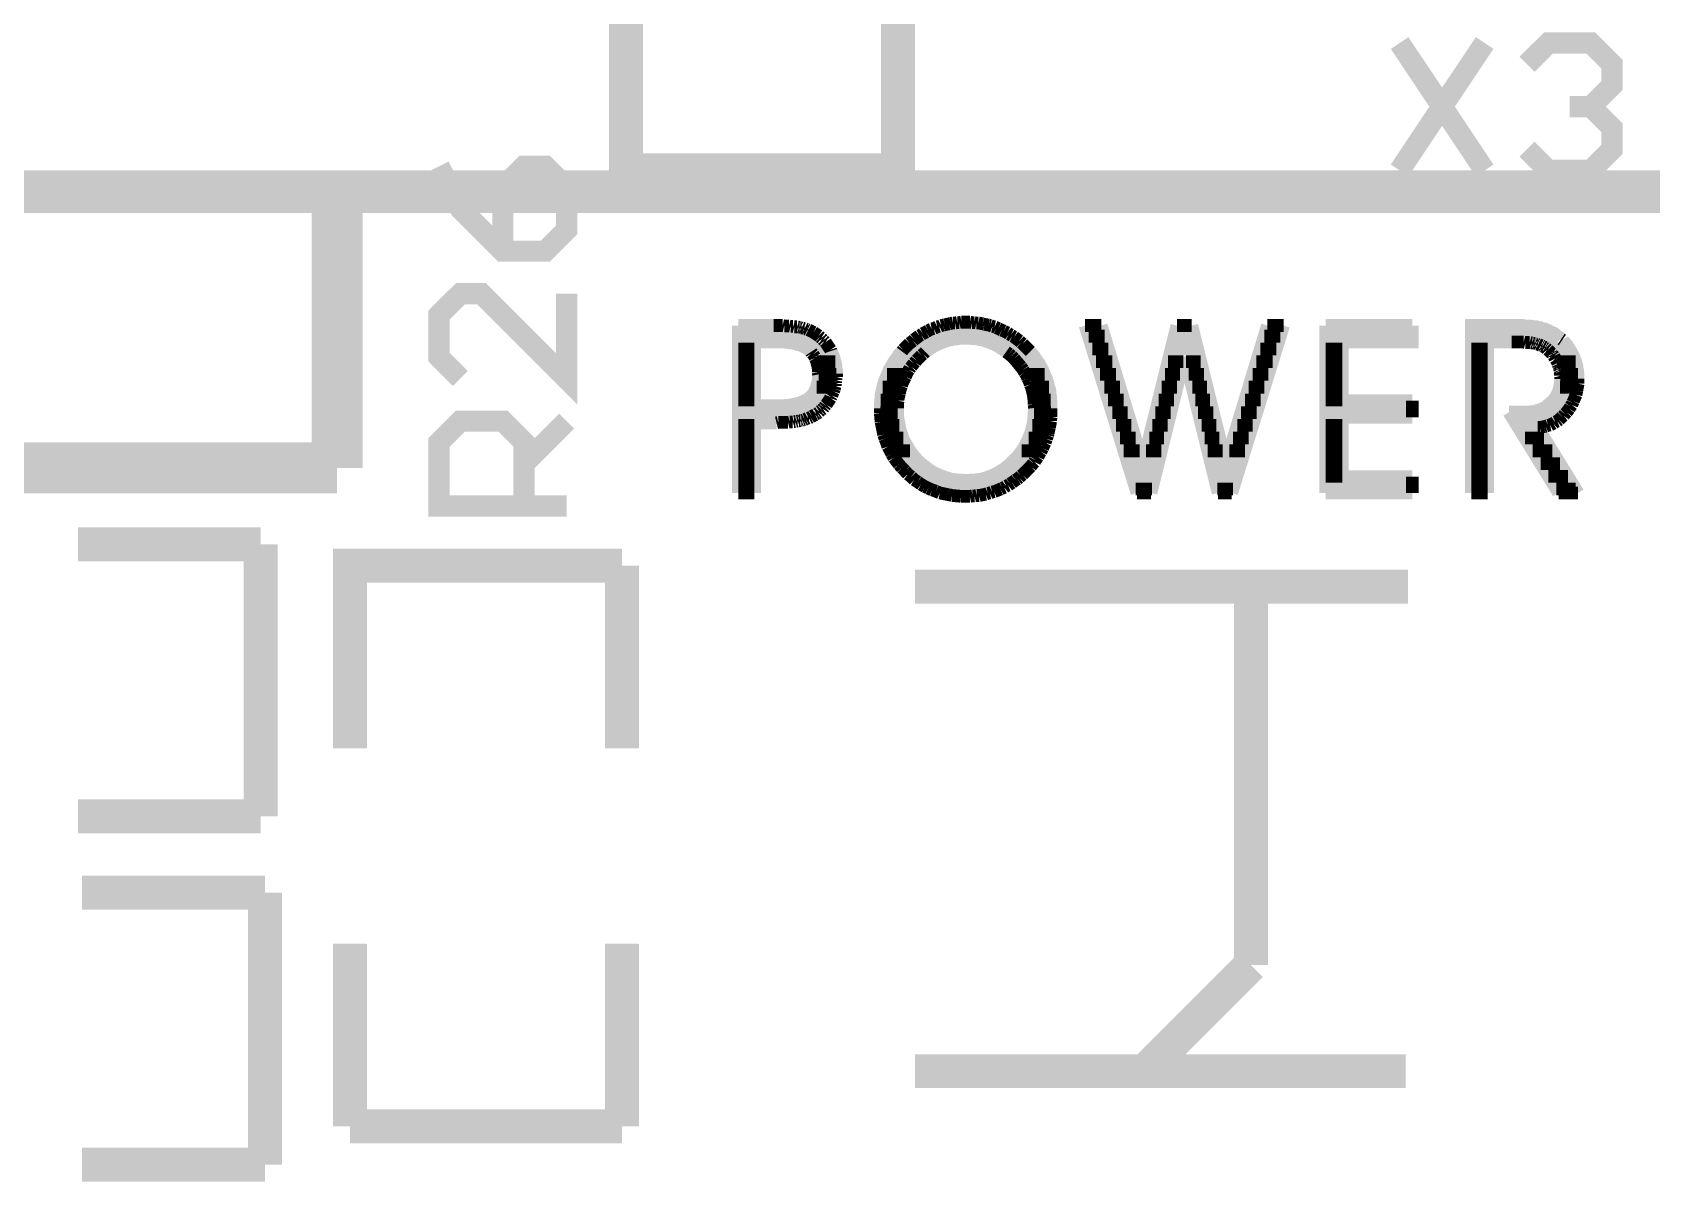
# Model space of a CAD drawing. Extents: x -0.81 to 1.58, y -0.19 to 3.
# Drawn here: x 0.2133 to 0.5943, y 0.282 to 0.5525 of the extents above; entities that cross this region are included whole.
import ezdxf

# ---------------------------------------------------------------- set-up
doc = ezdxf.new("R2010")
doc.units = 0
doc.layers.add('MIKROMEDIAFORDSPIC33EP_V100_GM1', color=12, linetype='CONTINUOUS')
doc.layers.add('MIKROMEDIAFORPIC32_V110_GTO', color=11, linetype='CONTINUOUS')

msp = doc.modelspace()

# ---------------------------------------------------------------- linework, layer by layer
at = {"layer": 'MIKROMEDIAFORDSPIC33EP_V100_GM1', "const_width": 0.01}
msp.add_lwpolyline([(-0.52, 0.515), (1.29, 0.515)], dxfattribs=at)
at = {"layer": 'MIKROMEDIAFORPIC32_V110_GTO'}
for points, const_width in [([(0.353, 0.52), (0.417, 0.52), (0.417, 0.563)], 0.008), ([(0.353, 0.52), (0.353, 0.563)], 0.008), ([(0.535, 0.55), (0.555, 0.52)], 0.005), ([(0.555, 0.55), (0.535, 0.52)], 0.005), ([(0.565, 0.545), (0.57, 0.55), (0.58, 0.55), (0.585, 0.545), (0.585, 0.54), (0.58, 0.535), (0.575, 0.535), (0.58, 0.535), (0.585, 0.53), (0.585, 0.525), (0.58, 0.52), (0.57, 0.52), (0.565, 0.525)], 0.005), ([(0.309, 0.521), (0.314, 0.511), (0.324, 0.501), (0.334, 0.501), (0.339, 0.506), (0.339, 0.516), (0.334, 0.521), (0.329, 0.521), (0.324, 0.516), (0.324, 0.501)], 0.005), ([(0.285, 0.45), (0.285, 0.515)], 0.012), ([(0.339, 0.491), (0.339, 0.471), (0.319, 0.491), (0.314, 0.491), (0.309, 0.486), (0.309, 0.476), (0.314, 0.471)], 0.005), ([(0.3794, 0.4835), (0.3877, 0.4835)], 0.003), ([(0.3794, 0.4441), (0.3794, 0.4835)], 0.003), ([(0.3877, 0.4835), (0.3882, 0.4835)], 0.003), ([(0.3882, 0.4835), (0.3886, 0.4835)], 0.003), ([(0.3886, 0.4835), (0.389, 0.4835)], 0.003), ([(0.389, 0.4835), (0.3894, 0.4835)], 0.003), ([(0.3894, 0.4835), (0.3898, 0.4835)], 0.003), ([(0.3898, 0.4835), (0.3902, 0.4834)], 0.003), ([(0.3902, 0.4834), (0.3906, 0.4834)], 0.003), ([(0.3906, 0.4834), (0.391, 0.4834)], 0.003), ([(0.391, 0.4834), (0.3913, 0.4834)], 0.003), ([(0.3913, 0.4834), (0.3917, 0.4833)], 0.003), ([(0.3917, 0.4833), (0.392, 0.4833)], 0.003), ([(0.392, 0.4833), (0.3923, 0.4833)], 0.003), ([(0.3923, 0.4833), (0.3926, 0.4832)], 0.003), ([(0.3926, 0.4832), (0.3929, 0.4832)], 0.003), ([(0.3929, 0.4832), (0.3932, 0.4832)], 0.003), ([(0.3932, 0.4832), (0.3935, 0.4831)], 0.003), ([(0.3935, 0.4831), (0.3938, 0.4831)], 0.003), ([(0.3938, 0.4831), (0.394, 0.483)], 0.003), ([(0.394, 0.483), (0.3943, 0.483)], 0.003), ([(0.3943, 0.483), (0.3945, 0.4829)], 0.003), ([(0.3945, 0.4829), (0.3948, 0.4828)], 0.003), ([(0.3948, 0.4828), (0.395, 0.4828)], 0.003), ([(0.395, 0.4828), (0.3952, 0.4827)], 0.003), ([(0.3952, 0.4827), (0.3955, 0.4826)], 0.003), ([(0.3955, 0.4826), (0.3957, 0.4825)], 0.003), ([(0.3957, 0.4825), (0.3959, 0.4825)], 0.003), ([(0.3959, 0.4825), (0.3961, 0.4824)], 0.003), ([(0.3961, 0.4824), (0.3963, 0.4823)], 0.003), ([(0.4241, 0.4823), (0.4245, 0.4825)], 0.003), ([(0.4245, 0.4825), (0.4249, 0.4827)], 0.003), ([(0.4249, 0.4827), (0.4254, 0.4828)], 0.003), ([(0.4254, 0.4828), (0.4258, 0.483)], 0.003), ([(0.4258, 0.483), (0.4262, 0.4832)], 0.003), ([(0.4262, 0.4832), (0.4267, 0.4833)], 0.003), ([(0.4267, 0.4833), (0.4271, 0.4835)], 0.003), ([(0.4271, 0.4835), (0.4276, 0.4836)], 0.003), ([(0.4276, 0.4836), (0.428, 0.4837)], 0.003), ([(0.428, 0.4837), (0.4285, 0.4838)], 0.003), ([(0.4285, 0.4838), (0.429, 0.4839)], 0.003), ([(0.429, 0.4839), (0.4294, 0.484)], 0.003), ([(0.4294, 0.484), (0.4299, 0.4841)], 0.003), ([(0.4294, 0.484), (0.4364, 0.484)], 0.003), ([(0.4299, 0.4841), (0.4304, 0.4841)], 0.003), ([(0.4304, 0.4841), (0.4309, 0.4842)], 0.003), ([(0.4309, 0.4842), (0.4314, 0.4842)], 0.003), ([(0.4314, 0.4842), (0.4319, 0.4843)], 0.003), ([(0.4319, 0.4843), (0.4324, 0.4843)], 0.003), ([(0.4324, 0.4843), (0.4329, 0.4843)], 0.003), ([(0.4329, 0.4843), (0.4334, 0.4843)], 0.003), ([(0.4334, 0.4843), (0.4339, 0.4843)], 0.003), ([(0.4339, 0.4843), (0.4344, 0.4842)], 0.003), ([(0.4344, 0.4842), (0.4349, 0.4842)], 0.003), ([(0.4349, 0.4842), (0.4354, 0.4841)], 0.003), ([(0.4354, 0.4841), (0.4359, 0.4841)], 0.003), ([(0.4359, 0.4841), (0.4364, 0.484)], 0.003), ([(0.4364, 0.484), (0.4369, 0.4839)], 0.003), ([(0.4369, 0.4839), (0.4373, 0.4838)], 0.003), ([(0.4373, 0.4838), (0.4378, 0.4837)], 0.003), ([(0.4378, 0.4837), (0.4383, 0.4836)], 0.003), ([(0.4383, 0.4836), (0.4387, 0.4835)], 0.003), ([(0.4387, 0.4835), (0.4392, 0.4833)], 0.003), ([(0.4392, 0.4833), (0.4397, 0.4832)], 0.003), ([(0.4397, 0.4832), (0.4401, 0.483)], 0.003), ([(0.4401, 0.483), (0.4406, 0.4828)], 0.003), ([(0.4406, 0.4828), (0.441, 0.4826)], 0.003), ([(0.441, 0.4826), (0.4414, 0.4824)], 0.003), ([(0.4414, 0.4824), (0.4419, 0.4822)], 0.003), ([(0.461, 0.4835), (0.4648, 0.4835)], 0.003), ([(0.461, 0.4835), (0.4732, 0.4441)], 0.003), ([(0.4648, 0.4835), (0.4746, 0.4512), (0.4826, 0.4835)], 0.003), ([(0.4826, 0.4835), (0.4861, 0.4835)], 0.003), ([(0.4861, 0.4835), (0.4941, 0.4512), (0.5039, 0.4835)], 0.003), ([(0.4955, 0.4441), (0.5077, 0.4835)], 0.003), ([(0.5039, 0.4835), (0.5077, 0.4835)], 0.003), ([(0.5176, 0.4835), (0.538, 0.4835)], 0.003), ([(0.5176, 0.4441), (0.5176, 0.4835)], 0.003), ([(0.5215, 0.4796), (0.538, 0.4796), (0.538, 0.4835)], 0.003), ([(0.5519, 0.4441), (0.5519, 0.4835), (0.5625, 0.4835), (0.5629, 0.4835), (0.5633, 0.4835), (0.5637, 0.4835), (0.5641, 0.4835), (0.5645, 0.4834), (0.5649, 0.4834), (0.5652, 0.4834), (0.5656, 0.4834), (0.5659, 0.4833), (0.5663, 0.4833), (0.5666, 0.4832), (0.5669, 0.4832), (0.5672, 0.4832), (0.5675, 0.4831), (0.5678, 0.483), (0.5681, 0.483), (0.5683, 0.4829), (0.5686, 0.4828), (0.5688, 0.4827), (0.5691, 0.4827), (0.5693, 0.4826), (0.5696, 0.4825), (0.5698, 0.4824), (0.5701, 0.4823), (0.5703, 0.4822), (0.5706, 0.482), (0.5708, 0.4819), (0.571, 0.4818), (0.5713, 0.4817), (0.5715, 0.4815), (0.5717, 0.4814), (0.5719, 0.4812), (0.5722, 0.481), (0.5725, 0.4808), (0.5728, 0.4806), (0.573, 0.4803)], 0.003), ([(0.3794, 0.481), (0.3984, 0.481)], 0.003), ([(0.3832, 0.4796), (0.3886, 0.4796), (0.3892, 0.4796), (0.3898, 0.4796), (0.3904, 0.4796), (0.391, 0.4795), (0.3915, 0.4794), (0.392, 0.4794), (0.3925, 0.4793), (0.393, 0.4792), (0.3934, 0.479), (0.3939, 0.4789), (0.3943, 0.4788), (0.3946, 0.4786), (0.395, 0.4784), (0.3954, 0.4782), (0.3957, 0.478), (0.396, 0.4778), (0.3962, 0.4776), (0.3965, 0.4773)], 0.003), ([(0.3832, 0.4646), (0.3832, 0.4796)], 0.003), ([(0.3963, 0.4823), (0.3965, 0.4822)], 0.003), ([(0.3965, 0.4822), (0.3967, 0.4821)], 0.003), ([(0.3967, 0.4821), (0.3969, 0.482)], 0.003), ([(0.3969, 0.482), (0.3971, 0.4819)], 0.003), ([(0.3971, 0.4819), (0.3974, 0.4817)], 0.003), ([(0.3974, 0.4817), (0.3977, 0.4815)], 0.003), ([(0.3977, 0.4815), (0.398, 0.4813)], 0.003), ([(0.398, 0.4813), (0.3983, 0.4811)], 0.003), ([(0.3983, 0.4811), (0.3986, 0.4808)], 0.003), ([(0.3986, 0.4808), (0.3989, 0.4806)], 0.003), ([(0.3989, 0.4806), (0.3991, 0.4803)], 0.003), ([(0.3991, 0.4803), (0.3994, 0.4801)], 0.003), ([(0.3994, 0.4801), (0.3996, 0.4798)], 0.003), ([(0.3996, 0.4798), (0.3999, 0.4796)], 0.003), ([(0.3999, 0.4796), (0.4001, 0.4793)], 0.003), ([(0.4001, 0.4793), (0.4003, 0.479)], 0.003), ([(0.4003, 0.479), (0.4005, 0.4787)], 0.003), ([(0.4005, 0.4787), (0.4007, 0.4784)], 0.003), ([(0.4186, 0.4782), (0.419, 0.4786)], 0.003), ([(0.419, 0.4786), (0.4193, 0.4789)], 0.003), ([(0.4193, 0.4789), (0.4197, 0.4793)], 0.003), ([(0.4197, 0.4793), (0.4201, 0.4796)], 0.003), ([(0.4201, 0.4796), (0.4205, 0.4799)], 0.003), ([(0.4205, 0.4799), (0.4208, 0.4802)], 0.003), ([(0.4208, 0.4802), (0.4212, 0.4805)], 0.003), ([(0.4212, 0.4805), (0.4216, 0.4808)], 0.003), ([(0.4216, 0.4808), (0.422, 0.4811)], 0.003), ([(0.4219, 0.481), (0.444, 0.481)], 0.003), ([(0.422, 0.4811), (0.4224, 0.4813)], 0.003), ([(0.4224, 0.4813), (0.4228, 0.4816)], 0.003), ([(0.4228, 0.4816), (0.4232, 0.4818)], 0.003), ([(0.4232, 0.4818), (0.4236, 0.482)], 0.003), ([(0.4234, 0.4773), (0.4237, 0.4775), (0.424, 0.4777), (0.4243, 0.4779), (0.4245, 0.4781), (0.4248, 0.4783), (0.4251, 0.4784), (0.4254, 0.4786), (0.4257, 0.4788), (0.426, 0.4789), (0.4263, 0.4791), (0.4266, 0.4792), (0.4269, 0.4793), (0.4273, 0.4795), (0.4276, 0.4796), (0.4279, 0.4797), (0.4282, 0.4798), (0.4285, 0.4799), (0.4288, 0.48), (0.4292, 0.4801), (0.4295, 0.4802), (0.4298, 0.4802), (0.4301, 0.4803), (0.4305, 0.4803), (0.4308, 0.4804), (0.4311, 0.4804), (0.4315, 0.4805), (0.4318, 0.4805), (0.4321, 0.4805), (0.4325, 0.4805), (0.4328, 0.4805), (0.4337, 0.4805), (0.4345, 0.4804), (0.4353, 0.4804), (0.4361, 0.4802), (0.4368, 0.4801), (0.4376, 0.4798), (0.4383, 0.4796), (0.439, 0.4793), (0.4398, 0.479), (0.4405, 0.4786), (0.4411, 0.4782), (0.4418, 0.4778), (0.4424, 0.4773)], 0.003), ([(0.4236, 0.482), (0.4241, 0.4823)], 0.003), ([(0.4419, 0.4822), (0.4423, 0.482)], 0.003), ([(0.4423, 0.482), (0.4427, 0.4818)], 0.003), ([(0.4427, 0.4818), (0.4431, 0.4815)], 0.003), ([(0.4431, 0.4815), (0.4435, 0.4813)], 0.003), ([(0.4435, 0.4813), (0.4439, 0.481)], 0.003), ([(0.4439, 0.481), (0.4443, 0.4808)], 0.003), ([(0.4443, 0.4808), (0.4447, 0.4805)], 0.003), ([(0.4447, 0.4805), (0.4451, 0.4802)], 0.003), ([(0.4451, 0.4802), (0.4455, 0.4799)], 0.003), ([(0.4455, 0.4799), (0.4459, 0.4795)], 0.003), ([(0.4459, 0.4795), (0.4463, 0.4792)], 0.003), ([(0.4463, 0.4792), (0.4466, 0.4789)], 0.003), ([(0.4466, 0.4789), (0.447, 0.4785)], 0.003), ([(0.4618, 0.481), (0.4656, 0.481)], 0.003), ([(0.482, 0.481), (0.4868, 0.481)], 0.003), ([(0.5032, 0.481), (0.5069, 0.481)], 0.003), ([(0.5176, 0.481), (0.538, 0.481)], 0.003), ([(0.5215, 0.4658), (0.5215, 0.4796)], 0.003), ([(0.5519, 0.481), (0.5722, 0.481)], 0.003), ([(0.5557, 0.4441), (0.5557, 0.4796)], 0.003), ([(0.5557, 0.4796), (0.5614, 0.4796)], 0.003), ([(0.5614, 0.4796), (0.5619, 0.4796)], 0.003), ([(0.5619, 0.4796), (0.5624, 0.4796)], 0.003), ([(0.5624, 0.4796), (0.5629, 0.4796)], 0.003), ([(0.5629, 0.4796), (0.5633, 0.4796)], 0.003), ([(0.5633, 0.4796), (0.5638, 0.4796)], 0.003), ([(0.5638, 0.4796), (0.5642, 0.4796)], 0.003), ([(0.5642, 0.4796), (0.5646, 0.4795)], 0.003), ([(0.5646, 0.4795), (0.5649, 0.4795)], 0.003), ([(0.5649, 0.4795), (0.5653, 0.4795)], 0.003), ([(0.5653, 0.4795), (0.5656, 0.4795)], 0.003), ([(0.5656, 0.4795), (0.566, 0.4794)], 0.003), ([(0.566, 0.4794), (0.5662, 0.4794)], 0.003), ([(0.5662, 0.4794), (0.5665, 0.4793)], 0.003), ([(0.5665, 0.4793), (0.5668, 0.4793)], 0.003), ([(0.5668, 0.4793), (0.567, 0.4792)], 0.003), ([(0.567, 0.4792), (0.5672, 0.4792)], 0.003), ([(0.5672, 0.4792), (0.5674, 0.4791)], 0.003), ([(0.5674, 0.4791), (0.5676, 0.4791)], 0.003), ([(0.5676, 0.4791), (0.5678, 0.479)], 0.003), ([(0.5678, 0.479), (0.568, 0.4789)], 0.003), ([(0.568, 0.4789), (0.5682, 0.4788)], 0.003), ([(0.5682, 0.4788), (0.5684, 0.4788)], 0.003), ([(0.5684, 0.4788), (0.5686, 0.4787)], 0.003), ([(0.5686, 0.4787), (0.5687, 0.4786)], 0.003), ([(0.5687, 0.4786), (0.5689, 0.4785)], 0.003), ([(0.573, 0.4803), (0.5733, 0.4801)], 0.003), ([(0.5733, 0.4801), (0.5735, 0.4798), (0.5738, 0.4796), (0.574, 0.4793), (0.5743, 0.479), (0.5745, 0.4787), (0.5747, 0.4784), (0.5749, 0.4781), (0.5751, 0.4778), (0.5753, 0.4775), (0.5755, 0.4771), (0.5756, 0.4768), (0.5758, 0.4765), (0.576, 0.4761), (0.5761, 0.4758), (0.5762, 0.4754), (0.5764, 0.4751), (0.5765, 0.4747), (0.5766, 0.4743), (0.5767, 0.474), (0.5767, 0.4736), (0.5768, 0.4732), (0.5769, 0.4729), (0.5769, 0.4725), (0.577, 0.4721), (0.577, 0.4717), (0.577, 0.4713), (0.577, 0.471)], 0.003), ([(0.3794, 0.478), (0.3832, 0.478)], 0.003), ([(0.3794, 0.475), (0.3832, 0.475)], 0.003), ([(0.3957, 0.478), (0.401, 0.478)], 0.003), ([(0.3965, 0.4773), (0.3967, 0.477)], 0.003), ([(0.3967, 0.477), (0.397, 0.4767)], 0.003), ([(0.397, 0.4767), (0.3972, 0.4764)], 0.003), ([(0.3972, 0.4764), (0.3974, 0.4761)], 0.003), ([(0.3974, 0.4761), (0.3975, 0.4758)], 0.003), ([(0.3975, 0.4758), (0.3977, 0.4754)], 0.003), ([(0.3977, 0.4754), (0.3978, 0.4751)], 0.003), ([(0.3978, 0.4751), (0.3979, 0.4747)], 0.003), ([(0.3978, 0.475), (0.4022, 0.475)], 0.003), ([(0.4007, 0.4784), (0.4009, 0.4781)], 0.003), ([(0.4009, 0.4781), (0.4011, 0.4778)], 0.003), ([(0.4011, 0.4778), (0.4012, 0.4775)], 0.003), ([(0.4012, 0.4775), (0.4014, 0.4772), (0.4015, 0.4769), (0.4017, 0.4765), (0.4018, 0.4762), (0.4019, 0.4759), (0.402, 0.4755), (0.4021, 0.4752), (0.4022, 0.4748), (0.4023, 0.4744), (0.4023, 0.4741), (0.4024, 0.4737), (0.4024, 0.4733), (0.4025, 0.473), (0.4025, 0.4726), (0.4025, 0.4722)], 0.003), ([(0.4128, 0.464), (0.4128, 0.4645), (0.4128, 0.4651), (0.4129, 0.4656), (0.4129, 0.4661), (0.413, 0.4666), (0.413, 0.4671), (0.4131, 0.4676), (0.4132, 0.4681), (0.4133, 0.4685), (0.4134, 0.469), (0.4135, 0.4695), (0.4137, 0.47), (0.4138, 0.4705), (0.414, 0.4709), (0.4142, 0.4714), (0.4144, 0.4719), (0.4146, 0.4723), (0.4148, 0.4728), (0.415, 0.4733), (0.4153, 0.4737), (0.4155, 0.4741), (0.4158, 0.4746), (0.416, 0.475), (0.4163, 0.4754), (0.4166, 0.4758), (0.4169, 0.4762), (0.4172, 0.4767), (0.4176, 0.477), (0.4179, 0.4774)], 0.003), ([(0.416, 0.475), (0.421, 0.475)], 0.003), ([(0.4179, 0.4774), (0.4182, 0.4778)], 0.003), ([(0.4182, 0.4778), (0.4186, 0.4782)], 0.003), ([(0.4184, 0.478), (0.4244, 0.478)], 0.003), ([(0.4207, 0.4746), (0.421, 0.4749)], 0.003), ([(0.421, 0.4749), (0.4213, 0.4753)], 0.003), ([(0.4213, 0.4753), (0.4216, 0.4756)], 0.003), ([(0.4216, 0.4756), (0.4219, 0.4759)], 0.003), ([(0.4219, 0.4759), (0.4222, 0.4762)], 0.003), ([(0.4222, 0.4762), (0.4225, 0.4765)], 0.003), ([(0.4225, 0.4765), (0.4229, 0.4768)], 0.003), ([(0.4229, 0.4768), (0.4232, 0.4771)], 0.003), ([(0.4232, 0.4771), (0.4234, 0.4773)], 0.003), ([(0.4415, 0.478), (0.4475, 0.478)], 0.003), ([(0.4424, 0.4773), (0.4431, 0.4768)], 0.003), ([(0.4431, 0.4768), (0.4437, 0.4763)], 0.003), ([(0.4437, 0.4763), (0.4443, 0.4757)], 0.003), ([(0.4443, 0.4757), (0.4449, 0.475)], 0.003), ([(0.4449, 0.475), (0.4499, 0.475)], 0.003), ([(0.4449, 0.475), (0.4454, 0.4744)], 0.003), ([(0.447, 0.4785), (0.4474, 0.4781)], 0.003), ([(0.4474, 0.4781), (0.4477, 0.4778)], 0.003), ([(0.4477, 0.4778), (0.4481, 0.4774)], 0.003), ([(0.4481, 0.4774), (0.4484, 0.477), (0.4487, 0.4766), (0.4491, 0.4762), (0.4493, 0.4758), (0.4496, 0.4754), (0.4499, 0.475), (0.4502, 0.4746), (0.4504, 0.4741), (0.4507, 0.4737), (0.4509, 0.4733), (0.4511, 0.4728), (0.4513, 0.4724), (0.4515, 0.4719), (0.4517, 0.4715), (0.4519, 0.471), (0.452, 0.4705), (0.4522, 0.4701), (0.4523, 0.4696), (0.4524, 0.4691), (0.4526, 0.4686), (0.4527, 0.4681), (0.4527, 0.4676), (0.4528, 0.4671), (0.4529, 0.4666), (0.4529, 0.4661), (0.453, 0.4656), (0.453, 0.4651), (0.453, 0.4646), (0.453, 0.464)], 0.003), ([(0.4627, 0.478), (0.4665, 0.478)], 0.003), ([(0.4636, 0.475), (0.4674, 0.475)], 0.003), ([(0.4765, 0.4441), (0.4844, 0.4762)], 0.003), ([(0.4805, 0.475), (0.4841, 0.475)], 0.003), ([(0.4812, 0.478), (0.4875, 0.478)], 0.003), ([(0.4844, 0.4762), (0.4923, 0.4441)], 0.003), ([(0.4847, 0.475), (0.4882, 0.475)], 0.003), ([(0.5013, 0.475), (0.5051, 0.475)], 0.003), ([(0.5022, 0.478), (0.506, 0.478)], 0.003), ([(0.5176, 0.478), (0.5215, 0.478)], 0.003), ([(0.5176, 0.475), (0.5215, 0.475)], 0.003), ([(0.5519, 0.478), (0.5557, 0.478)], 0.003), ([(0.5519, 0.475), (0.5557, 0.475)], 0.003), ([(0.5689, 0.4785), (0.5691, 0.4784)], 0.003), ([(0.5691, 0.4784), (0.5692, 0.4783)], 0.003), ([(0.5692, 0.4783), (0.5694, 0.4782)], 0.003), ([(0.5694, 0.4782), (0.5696, 0.478)], 0.003), ([(0.5696, 0.478), (0.575, 0.478)], 0.003), ([(0.5696, 0.478), (0.5697, 0.4779)], 0.003), ([(0.5697, 0.4779), (0.5699, 0.4778)], 0.003), ([(0.5699, 0.4778), (0.57, 0.4777)], 0.003), ([(0.57, 0.4777), (0.5702, 0.4775)], 0.003), ([(0.5702, 0.4775), (0.5704, 0.4773)], 0.003), ([(0.5704, 0.4773), (0.5705, 0.4772)], 0.003), ([(0.5705, 0.4772), (0.5707, 0.477)], 0.003), ([(0.5707, 0.477), (0.5708, 0.4768)], 0.003), ([(0.5708, 0.4768), (0.571, 0.4767)], 0.003), ([(0.571, 0.4767), (0.5711, 0.4765)], 0.003), ([(0.5711, 0.4765), (0.5713, 0.4763)], 0.003), ([(0.5713, 0.4763), (0.5714, 0.4761)], 0.003), ([(0.5714, 0.4761), (0.5715, 0.4759)], 0.003), ([(0.5715, 0.4759), (0.5716, 0.4757)], 0.003), ([(0.5716, 0.4757), (0.5718, 0.4755)], 0.003), ([(0.5718, 0.4755), (0.5719, 0.4753)], 0.003), ([(0.5719, 0.4753), (0.572, 0.4751)], 0.003), ([(0.572, 0.4751), (0.5721, 0.4749)], 0.003), ([(0.572, 0.475), (0.5764, 0.475)], 0.003), ([(0.5721, 0.4749), (0.5722, 0.4747)], 0.003), ([(0.3794, 0.472), (0.3832, 0.472)], 0.003), ([(0.3832, 0.4646), (0.3889, 0.4646), (0.3895, 0.4646), (0.3901, 0.4646), (0.3906, 0.4647), (0.3912, 0.4647), (0.3917, 0.4648), (0.3922, 0.4649), (0.3926, 0.465), (0.3931, 0.4651), (0.3935, 0.4652), (0.3939, 0.4653), (0.3943, 0.4655), (0.3947, 0.4656), (0.395, 0.4658), (0.3954, 0.466), (0.3957, 0.4662), (0.396, 0.4664), (0.3963, 0.4667), (0.3965, 0.4669), (0.3968, 0.4672), (0.397, 0.4674), (0.3972, 0.4677), (0.3974, 0.4681), (0.3975, 0.4684), (0.3977, 0.4687), (0.3978, 0.4691), (0.3979, 0.4695), (0.398, 0.4698), (0.3981, 0.4702), (0.3982, 0.4707), (0.3982, 0.4711), (0.3982, 0.4716), (0.3983, 0.472)], 0.003), ([(0.3979, 0.4747), (0.398, 0.4743)], 0.003), ([(0.398, 0.4743), (0.3981, 0.4739)], 0.003), ([(0.3981, 0.4739), (0.3982, 0.4734)], 0.003), ([(0.3982, 0.4734), (0.3982, 0.473)], 0.003), ([(0.3982, 0.473), (0.3982, 0.4725)], 0.003), ([(0.3982, 0.4725), (0.3983, 0.472)], 0.003), ([(0.3983, 0.472), (0.4025, 0.472)], 0.003), ([(0.4024, 0.4711), (0.4025, 0.4714)], 0.003), ([(0.4024, 0.4707), (0.4024, 0.4711)], 0.003), ([(0.4025, 0.4718), (0.4025, 0.4722)], 0.003), ([(0.4025, 0.4714), (0.4025, 0.4718)], 0.003), ([(0.4144, 0.472), (0.419, 0.472)], 0.003), ([(0.4183, 0.4706), (0.4185, 0.471)], 0.003), ([(0.4185, 0.471), (0.4187, 0.4714)], 0.003), ([(0.4187, 0.4714), (0.4189, 0.4719)], 0.003), ([(0.4189, 0.4719), (0.4191, 0.4723)], 0.003), ([(0.4191, 0.4723), (0.4193, 0.4727)], 0.003), ([(0.4193, 0.4727), (0.4196, 0.4731)], 0.003), ([(0.4196, 0.4731), (0.4198, 0.4735)], 0.003), ([(0.4198, 0.4735), (0.4201, 0.4738)], 0.003), ([(0.4201, 0.4738), (0.4204, 0.4742)], 0.003), ([(0.4204, 0.4742), (0.4207, 0.4746)], 0.003), ([(0.4454, 0.4744), (0.4459, 0.4738)], 0.003), ([(0.4459, 0.4738), (0.4464, 0.4731)], 0.003), ([(0.4464, 0.4731), (0.4468, 0.4724)], 0.003), ([(0.4468, 0.4724), (0.4472, 0.4718)], 0.003), ([(0.4471, 0.472), (0.4515, 0.472)], 0.003), ([(0.4472, 0.4718), (0.4475, 0.4711)], 0.003), ([(0.4475, 0.4711), (0.4479, 0.4703)], 0.003), ([(0.4645, 0.472), (0.4683, 0.472)], 0.003), ([(0.4798, 0.472), (0.4833, 0.472)], 0.003), ([(0.4854, 0.472), (0.489, 0.472)], 0.003), ([(0.5004, 0.472), (0.5041, 0.472)], 0.003), ([(0.5176, 0.472), (0.5215, 0.472)], 0.003), ([(0.5519, 0.472), (0.5557, 0.472)], 0.003), ([(0.5722, 0.4747), (0.5722, 0.4745)], 0.003), ([(0.5722, 0.4745), (0.5723, 0.4743)], 0.003), ([(0.5723, 0.4743), (0.5724, 0.474)], 0.003), ([(0.5724, 0.474), (0.5725, 0.4738)], 0.003), ([(0.5725, 0.4738), (0.5725, 0.4736)], 0.003), ([(0.5725, 0.4736), (0.5726, 0.4734)], 0.003), ([(0.5726, 0.4734), (0.5726, 0.4731)], 0.003), ([(0.5726, 0.4731), (0.5727, 0.4729)], 0.003), ([(0.5727, 0.4729), (0.5727, 0.4727)], 0.003), ([(0.5727, 0.4727), (0.5728, 0.4724)], 0.003), ([(0.5728, 0.4724), (0.5728, 0.4722)], 0.003), ([(0.5728, 0.4722), (0.5728, 0.4719)], 0.003), ([(0.5728, 0.472), (0.577, 0.472)], 0.003), ([(0.5728, 0.4719), (0.5728, 0.4717)], 0.003), ([(0.5728, 0.4717), (0.5729, 0.4714)], 0.003), ([(0.5729, 0.4714), (0.5729, 0.4712)], 0.003), ([(0.5729, 0.4712), (0.5729, 0.4709)], 0.003), ([(0.577, 0.4704), (0.577, 0.471)], 0.003), ([(0.3794, 0.469), (0.3832, 0.469)], 0.003), ([(0.3978, 0.469), (0.4021, 0.469)], 0.003), ([(0.4014, 0.467), (0.4015, 0.4673)], 0.003), ([(0.4015, 0.4673), (0.4016, 0.4676)], 0.003), ([(0.4016, 0.4676), (0.4018, 0.468)], 0.003), ([(0.4018, 0.468), (0.4019, 0.4683)], 0.003), ([(0.4019, 0.4683), (0.402, 0.4686)], 0.003), ([(0.402, 0.4686), (0.4021, 0.469)], 0.003), ([(0.4021, 0.469), (0.4022, 0.4693)], 0.003), ([(0.4022, 0.4697), (0.4023, 0.47)], 0.003), ([(0.4022, 0.4693), (0.4022, 0.4697)], 0.003), ([(0.4023, 0.4704), (0.4024, 0.4707)], 0.003), ([(0.4023, 0.47), (0.4023, 0.4704)], 0.003), ([(0.4134, 0.469), (0.4177, 0.469)], 0.003), ([(0.4172, 0.4671), (0.4173, 0.4675)], 0.003), ([(0.4173, 0.4675), (0.4174, 0.468)], 0.003), ([(0.4174, 0.468), (0.4175, 0.4684)], 0.003), ([(0.4175, 0.4684), (0.4176, 0.4688)], 0.003), ([(0.4176, 0.4688), (0.4178, 0.4693)], 0.003), ([(0.4178, 0.4693), (0.4179, 0.4697)], 0.003), ([(0.4179, 0.4697), (0.4181, 0.4702)], 0.003), ([(0.4181, 0.4702), (0.4183, 0.4706)], 0.003), ([(0.4479, 0.4703), (0.4481, 0.4696)], 0.003), ([(0.4481, 0.4696), (0.4484, 0.4689)], 0.003), ([(0.4483, 0.469), (0.4525, 0.469)], 0.003), ([(0.4484, 0.4689), (0.4486, 0.4681)], 0.003), ([(0.4486, 0.4681), (0.4488, 0.4673)], 0.003), ([(0.4488, 0.4673), (0.4489, 0.4665)], 0.003), ([(0.4655, 0.469), (0.4692, 0.469)], 0.003), ([(0.479, 0.469), (0.4826, 0.469)], 0.003), ([(0.4862, 0.469), (0.4897, 0.469)], 0.003), ([(0.4995, 0.469), (0.5032, 0.469)], 0.003), ([(0.5176, 0.469), (0.5215, 0.469)], 0.003), ([(0.5519, 0.469), (0.5557, 0.469)], 0.003), ([(0.5607, 0.4631), (0.5645, 0.4631), (0.5649, 0.4631), (0.5654, 0.4631), (0.5658, 0.4632), (0.5662, 0.4632), (0.5666, 0.4633), (0.5671, 0.4634), (0.5674, 0.4635), (0.5678, 0.4636), (0.5682, 0.4638), (0.5686, 0.4639), (0.5689, 0.4641), (0.5693, 0.4643), (0.5696, 0.4645), (0.5699, 0.4648), (0.5702, 0.465), (0.5705, 0.4653), (0.5708, 0.4656), (0.5711, 0.4658), (0.5713, 0.4661), (0.5716, 0.4665), (0.5718, 0.4668), (0.572, 0.4671), (0.5721, 0.4674), (0.5723, 0.4678), (0.5724, 0.4681), (0.5725, 0.4685), (0.5726, 0.4689), (0.5727, 0.4693), (0.5728, 0.4697), (0.5728, 0.4701), (0.5729, 0.4705), (0.5729, 0.4709)], 0.003), ([(0.5727, 0.469), (0.5769, 0.469)], 0.003), ([(0.5763, 0.4667), (0.5765, 0.4672)], 0.003), ([(0.5765, 0.4672), (0.5766, 0.4677)], 0.003), ([(0.5766, 0.4677), (0.5767, 0.4682)], 0.003), ([(0.5767, 0.4682), (0.5768, 0.4688)], 0.003), ([(0.5768, 0.4688), (0.5769, 0.4693)], 0.003), ([(0.5769, 0.4693), (0.577, 0.4698)], 0.003), ([(0.577, 0.4698), (0.577, 0.4704)], 0.003), ([(0.3794, 0.466), (0.3832, 0.466)], 0.003), ([(0.3954, 0.466), (0.4008, 0.466)], 0.003), ([(0.3985, 0.4633), (0.3988, 0.4635)], 0.003), ([(0.3988, 0.4635), (0.399, 0.4637)], 0.003), ([(0.399, 0.4637), (0.3993, 0.4639)], 0.003), ([(0.3993, 0.4639), (0.3995, 0.4642)], 0.003), ([(0.3995, 0.4642), (0.3997, 0.4644)], 0.003), ([(0.3997, 0.4644), (0.3999, 0.4647)], 0.003), ([(0.3999, 0.4647), (0.4001, 0.4649)], 0.003), ([(0.4001, 0.4649), (0.4003, 0.4652)], 0.003), ([(0.4003, 0.4652), (0.4005, 0.4655)], 0.003), ([(0.4005, 0.4655), (0.4007, 0.4658)], 0.003), ([(0.4007, 0.4658), (0.4009, 0.4661)], 0.003), ([(0.4009, 0.4661), (0.4011, 0.4664)], 0.003), ([(0.4011, 0.4664), (0.4012, 0.4667)], 0.003), ([(0.4012, 0.4667), (0.4014, 0.467)], 0.003), ([(0.4128, 0.464), (0.4128, 0.4629)], 0.003), ([(0.4129, 0.466), (0.417, 0.466)], 0.003), ([(0.4169, 0.4653), (0.417, 0.4658)], 0.003), ([(0.4169, 0.4649), (0.4169, 0.4653)], 0.003), ([(0.4169, 0.4644), (0.4169, 0.4649)], 0.003), ([(0.4169, 0.464), (0.4169, 0.4644)], 0.003), ([(0.4169, 0.464), (0.4169, 0.4631), (0.4169, 0.4622), (0.417, 0.4614), (0.4172, 0.4605), (0.4173, 0.4597), (0.4175, 0.4589), (0.4178, 0.4581), (0.418, 0.4574), (0.4183, 0.4566), (0.4187, 0.4559), (0.4191, 0.4552), (0.4195, 0.4545), (0.4199, 0.4538), (0.4204, 0.4532), (0.421, 0.4525), (0.4215, 0.4519), (0.4221, 0.4513), (0.4227, 0.4508), (0.4234, 0.4503), (0.424, 0.4498), (0.4247, 0.4493), (0.4254, 0.4489), (0.4261, 0.4486), (0.4268, 0.4483), (0.4275, 0.448), (0.4283, 0.4477), (0.429, 0.4475), (0.4298, 0.4473), (0.4306, 0.4472), (0.4314, 0.4471), (0.4322, 0.4471), (0.4331, 0.447), (0.4339, 0.4471), (0.4347, 0.4471), (0.4355, 0.4472), (0.4363, 0.4473), (0.4371, 0.4475), (0.4378, 0.4477), (0.4386, 0.448), (0.4393, 0.4483), (0.44, 0.4486), (0.4407, 0.449), (0.4413, 0.4494), (0.442, 0.4498), (0.4426, 0.4503), (0.4432, 0.4508), (0.4438, 0.4514), (0.4444, 0.452), (0.445, 0.4526), (0.4455, 0.4532), (0.446, 0.4539), (0.4465, 0.4546), (0.4469, 0.4553), (0.4472, 0.456), (0.4476, 0.4567), (0.4479, 0.4575), (0.4482, 0.4582), (0.4484, 0.459), (0.4486, 0.4598), (0.4488, 0.4606), (0.4489, 0.4615), (0.449, 0.4623), (0.449, 0.4632), (0.4491, 0.4641)], 0.003), ([(0.417, 0.4662), (0.4171, 0.4667)], 0.003), ([(0.417, 0.4658), (0.417, 0.4662)], 0.003), ([(0.4171, 0.4667), (0.4172, 0.4671)], 0.003), ([(0.4489, 0.4665), (0.449, 0.4657)], 0.003), ([(0.449, 0.466), (0.4529, 0.466)], 0.003), ([(0.449, 0.4657), (0.449, 0.4649)], 0.003), ([(0.449, 0.4649), (0.4491, 0.4641)], 0.003), ([(0.453, 0.4635), (0.453, 0.464)], 0.003), ([(0.453, 0.463), (0.453, 0.4635)], 0.003), ([(0.4664, 0.466), (0.4701, 0.466)], 0.003), ([(0.4783, 0.466), (0.4819, 0.466)], 0.003), ([(0.4869, 0.466), (0.4904, 0.466)], 0.003), ([(0.4986, 0.466), (0.5023, 0.466)], 0.003), ([(0.5176, 0.466), (0.5215, 0.466)], 0.003), ([(0.5215, 0.4658), (0.538, 0.4658)], 0.003), ([(0.538, 0.4619), (0.538, 0.4658)], 0.003), ([(0.5519, 0.466), (0.5557, 0.466)], 0.003), ([(0.5712, 0.466), (0.5761, 0.466)], 0.003), ([(0.5743, 0.4631), (0.5746, 0.4635)], 0.003), ([(0.5746, 0.4635), (0.5749, 0.4639)], 0.003), ([(0.5749, 0.4639), (0.5752, 0.4644)], 0.003), ([(0.5752, 0.4644), (0.5755, 0.4648)], 0.003), ([(0.5755, 0.4648), (0.5757, 0.4653)], 0.003), ([(0.5757, 0.4653), (0.5759, 0.4657)], 0.003), ([(0.5759, 0.4657), (0.5761, 0.4662)], 0.003), ([(0.5761, 0.4662), (0.5763, 0.4667)], 0.003), ([(0.339, 0.441), (0.309, 0.441), (0.309, 0.456), (0.314, 0.461), (0.324, 0.461), (0.329, 0.456), (0.329, 0.441)], 0.005), ([(0.329, 0.451), (0.339, 0.461)], 0.005), ([(0.3794, 0.463), (0.3982, 0.463)], 0.003), ([(0.3794, 0.46), (0.3832, 0.46)], 0.003), ([(0.3832, 0.4606), (0.3884, 0.4606)], 0.003), ([(0.3832, 0.4441), (0.3832, 0.4606)], 0.003), ([(0.3884, 0.4606), (0.3888, 0.4607)], 0.003), ([(0.3888, 0.4607), (0.3892, 0.4607)], 0.003), ([(0.3892, 0.4607), (0.3896, 0.4607)], 0.003), ([(0.3896, 0.4607), (0.39, 0.4607)], 0.003), ([(0.39, 0.4607), (0.3904, 0.4607)], 0.003), ([(0.3904, 0.4607), (0.3908, 0.4607)], 0.003), ([(0.3908, 0.4607), (0.3911, 0.4607)], 0.003), ([(0.3911, 0.4607), (0.3915, 0.4608)], 0.003), ([(0.3915, 0.4608), (0.3918, 0.4608)], 0.003), ([(0.3918, 0.4608), (0.3922, 0.4608)], 0.003), ([(0.3922, 0.4608), (0.3925, 0.4609)], 0.003), ([(0.3925, 0.4609), (0.3928, 0.4609)], 0.003), ([(0.3928, 0.4609), (0.3931, 0.461)], 0.003), ([(0.3931, 0.461), (0.3934, 0.461)], 0.003), ([(0.3934, 0.461), (0.3937, 0.4611)], 0.003), ([(0.3937, 0.4611), (0.394, 0.4611)], 0.003), ([(0.394, 0.4611), (0.3942, 0.4612)], 0.003), ([(0.3942, 0.4612), (0.3945, 0.4612)], 0.003), ([(0.3945, 0.4612), (0.3948, 0.4613)], 0.003), ([(0.3948, 0.4613), (0.395, 0.4614)], 0.003), ([(0.395, 0.4614), (0.3953, 0.4615)], 0.003), ([(0.3953, 0.4615), (0.3955, 0.4616)], 0.003), ([(0.3955, 0.4616), (0.3957, 0.4617)], 0.003), ([(0.3957, 0.4617), (0.396, 0.4617)], 0.003), ([(0.396, 0.4617), (0.3962, 0.4618)], 0.003), ([(0.3962, 0.4618), (0.3964, 0.4619)], 0.003), ([(0.3964, 0.4619), (0.3967, 0.4621)], 0.003), ([(0.3967, 0.4621), (0.3969, 0.4622)], 0.003), ([(0.3969, 0.4622), (0.3971, 0.4623)], 0.003), ([(0.3971, 0.4623), (0.3973, 0.4624)], 0.003), ([(0.3973, 0.4624), (0.3975, 0.4625)], 0.003), ([(0.3975, 0.4625), (0.3977, 0.4627)], 0.003), ([(0.3977, 0.4627), (0.398, 0.4628)], 0.003), ([(0.398, 0.4628), (0.3983, 0.463)], 0.003), ([(0.3983, 0.463), (0.3985, 0.4633)], 0.003), ([(0.4128, 0.463), (0.4169, 0.463)], 0.003), ([(0.4128, 0.4629), (0.4129, 0.4619)], 0.003), ([(0.4129, 0.4619), (0.413, 0.4608)], 0.003), ([(0.413, 0.4608), (0.4132, 0.4598)], 0.003), ([(0.4131, 0.46), (0.4173, 0.46)], 0.003), ([(0.4132, 0.4598), (0.4134, 0.4588)], 0.003), ([(0.4486, 0.46), (0.4527, 0.46)], 0.003), ([(0.449, 0.463), (0.453, 0.463)], 0.003), ([(0.4526, 0.4595), (0.4527, 0.46)], 0.003), ([(0.4527, 0.46), (0.4528, 0.4605)], 0.003), ([(0.4528, 0.4605), (0.4529, 0.461)], 0.003), ([(0.4529, 0.4615), (0.453, 0.462)], 0.003), ([(0.4529, 0.461), (0.4529, 0.4615)], 0.003), ([(0.453, 0.4625), (0.453, 0.463)], 0.003), ([(0.453, 0.462), (0.453, 0.4625)], 0.003), ([(0.4674, 0.463), (0.471, 0.463)], 0.003), ([(0.4683, 0.46), (0.4719, 0.46)], 0.003), ([(0.4768, 0.46), (0.4804, 0.46)], 0.003), ([(0.4775, 0.463), (0.4811, 0.463)], 0.003), ([(0.4876, 0.463), (0.4912, 0.463)], 0.003), ([(0.4884, 0.46), (0.4919, 0.46)], 0.003), ([(0.4968, 0.46), (0.5004, 0.46)], 0.003), ([(0.4977, 0.463), (0.5014, 0.463)], 0.003), ([(0.5176, 0.463), (0.538, 0.463)], 0.003), ([(0.5176, 0.46), (0.5215, 0.46)], 0.003), ([(0.5215, 0.4619), (0.538, 0.4619)], 0.003), ([(0.5215, 0.4479), (0.5215, 0.4619)], 0.003), ([(0.5519, 0.463), (0.5557, 0.463)], 0.003), ([(0.5519, 0.46), (0.5557, 0.46)], 0.003), ([(0.5607, 0.4631), (0.5724, 0.4441)], 0.003), ([(0.5608, 0.463), (0.5742, 0.463)], 0.003), ([(0.5626, 0.46), (0.57, 0.46)], 0.003), ([(0.568, 0.4595), (0.5685, 0.4596)], 0.003), ([(0.5685, 0.4596), (0.569, 0.4597)], 0.003), ([(0.569, 0.4597), (0.5694, 0.4598)], 0.003), ([(0.5694, 0.4598), (0.5699, 0.46)], 0.003), ([(0.5699, 0.46), (0.5704, 0.4601)], 0.003), ([(0.5704, 0.4601), (0.5708, 0.4603)], 0.003), ([(0.5708, 0.4603), (0.5712, 0.4605)], 0.003), ([(0.5712, 0.4605), (0.5716, 0.4608)], 0.003), ([(0.5716, 0.4608), (0.5721, 0.461)], 0.003), ([(0.5721, 0.461), (0.5725, 0.4613)], 0.003), ([(0.5725, 0.4613), (0.5728, 0.4616)], 0.003), ([(0.5728, 0.4616), (0.5732, 0.462)], 0.003), ([(0.5732, 0.462), (0.5736, 0.4623)], 0.003), ([(0.5736, 0.4623), (0.5739, 0.4627)], 0.003), ([(0.5739, 0.4627), (0.5743, 0.4631)], 0.003), ([(0.3794, 0.457), (0.3832, 0.457)], 0.003), ([(0.4134, 0.4588), (0.4136, 0.4578)], 0.003), ([(0.4136, 0.4578), (0.4139, 0.4569)], 0.003), ([(0.4139, 0.457), (0.4182, 0.457)], 0.003), ([(0.4139, 0.4569), (0.4143, 0.4559)], 0.003), ([(0.4143, 0.4559), (0.4146, 0.455)], 0.003), ([(0.4477, 0.457), (0.452, 0.457)], 0.003), ([(0.4514, 0.4555), (0.4516, 0.4559)], 0.003), ([(0.4516, 0.4559), (0.4517, 0.4563)], 0.003), ([(0.4517, 0.4563), (0.4519, 0.4568)], 0.003), ([(0.4519, 0.4568), (0.452, 0.4572)], 0.003), ([(0.452, 0.4572), (0.4522, 0.4577)], 0.003), ([(0.4522, 0.4577), (0.4523, 0.4581)], 0.003), ([(0.4523, 0.4581), (0.4524, 0.4586)], 0.003), ([(0.4524, 0.4586), (0.4525, 0.4591)], 0.003), ([(0.4525, 0.4591), (0.4526, 0.4595)], 0.003), ([(0.4692, 0.457), (0.4729, 0.457)], 0.003), ([(0.4761, 0.457), (0.4796, 0.457)], 0.003), ([(0.4891, 0.457), (0.4926, 0.457)], 0.003), ([(0.4958, 0.457), (0.4995, 0.457)], 0.003), ([(0.5176, 0.457), (0.5215, 0.457)], 0.003), ([(0.5519, 0.457), (0.5557, 0.457)], 0.003), ([(0.5645, 0.457), (0.569, 0.457)], 0.003), ([(0.5675, 0.4595), (0.568, 0.4595)], 0.003), ([(0.5675, 0.4595), (0.577, 0.4441)], 0.003), ([(-0.155, 0.45), (0.285, 0.45)], 0.012), ([(0.3794, 0.454), (0.3832, 0.454)], 0.003), ([(0.4146, 0.455), (0.4151, 0.4541)], 0.003), ([(0.4151, 0.4541), (0.4155, 0.4533)], 0.003), ([(0.4151, 0.454), (0.4198, 0.454)], 0.003), ([(0.4155, 0.4533), (0.416, 0.4524)], 0.003), ([(0.416, 0.4524), (0.4166, 0.4516)], 0.003), ([(0.4461, 0.454), (0.4507, 0.454)], 0.003), ([(0.4493, 0.4518), (0.4496, 0.4522)], 0.003), ([(0.4496, 0.4522), (0.4499, 0.4526)], 0.003), ([(0.4499, 0.4526), (0.4501, 0.453)], 0.003), ([(0.4501, 0.453), (0.4503, 0.4534)], 0.003), ([(0.4503, 0.4534), (0.4506, 0.4538)], 0.003), ([(0.4506, 0.4538), (0.4508, 0.4542)], 0.003), ([(0.4508, 0.4542), (0.451, 0.4546)], 0.003), ([(0.451, 0.4546), (0.4512, 0.4551)], 0.003), ([(0.4512, 0.4551), (0.4514, 0.4555)], 0.003), ([(0.4701, 0.454), (0.4738, 0.454)], 0.003), ([(0.4753, 0.454), (0.4789, 0.454)], 0.003), ([(0.4898, 0.454), (0.4934, 0.454)], 0.003), ([(0.4949, 0.454), (0.4986, 0.454)], 0.003), ([(0.5176, 0.454), (0.5215, 0.454)], 0.003), ([(0.5519, 0.454), (0.5557, 0.454)], 0.003), ([(0.5663, 0.454), (0.5709, 0.454)], 0.003), ([(0.3794, 0.451), (0.3832, 0.451)], 0.003), ([(0.4166, 0.4516), (0.4172, 0.4508)], 0.003), ([(0.4171, 0.451), (0.4225, 0.451)], 0.003), ([(0.4172, 0.4508), (0.4179, 0.45)], 0.003), ([(0.4179, 0.45), (0.4186, 0.4493)], 0.003), ([(0.4186, 0.4493), (0.4193, 0.4485)], 0.003), ([(0.4193, 0.4485), (0.4201, 0.4479)], 0.003), ([(0.4434, 0.451), (0.4487, 0.451)], 0.003), ([(0.4455, 0.4477), (0.4459, 0.4481)], 0.003), ([(0.4459, 0.4481), (0.4463, 0.4484)], 0.003), ([(0.4463, 0.4484), (0.4467, 0.4488)], 0.003), ([(0.4467, 0.4488), (0.4471, 0.4492)], 0.003), ([(0.4471, 0.4492), (0.4475, 0.4496)], 0.003), ([(0.4475, 0.4496), (0.4479, 0.45)], 0.003), ([(0.4479, 0.45), (0.4482, 0.4503)], 0.003), ([(0.4482, 0.4503), (0.4485, 0.4507)], 0.003), ([(0.4485, 0.4507), (0.4488, 0.4511)], 0.003), ([(0.4488, 0.4511), (0.4491, 0.4514)], 0.003), ([(0.4491, 0.4514), (0.4493, 0.4518)], 0.003), ([(0.4711, 0.451), (0.4782, 0.451)], 0.003), ([(0.4906, 0.451), (0.4976, 0.451)], 0.003), ([(0.5176, 0.451), (0.5215, 0.451)], 0.003), ([(0.5519, 0.451), (0.5557, 0.451)], 0.003), ([(0.5682, 0.451), (0.5727, 0.451)], 0.003), ([(0.3794, 0.448), (0.3832, 0.448)], 0.003), ([(0.3794, 0.445), (0.3832, 0.445)], 0.003), ([(0.4199, 0.448), (0.4274, 0.448)], 0.003), ([(0.4201, 0.4479), (0.4208, 0.4472)], 0.003), ([(0.4208, 0.4472), (0.4216, 0.4467)], 0.003), ([(0.4216, 0.4467), (0.4224, 0.4461)], 0.003), ([(0.4224, 0.4461), (0.4233, 0.4456)], 0.003), ([(0.4233, 0.4456), (0.4241, 0.4452)], 0.003), ([(0.4241, 0.4452), (0.425, 0.4448)], 0.003), ([(0.4246, 0.445), (0.4411, 0.445)], 0.003), ([(0.425, 0.4448), (0.4259, 0.4445)], 0.003), ([(0.4259, 0.4445), (0.4268, 0.4441)], 0.003), ([(0.4386, 0.448), (0.4458, 0.448)], 0.003), ([(0.4386, 0.4441), (0.4391, 0.4443)], 0.003), ([(0.4391, 0.4443), (0.4396, 0.4444)], 0.003), ([(0.4396, 0.4444), (0.4401, 0.4446)], 0.003), ([(0.4401, 0.4446), (0.4406, 0.4448)], 0.003), ([(0.4406, 0.4448), (0.4411, 0.445)], 0.003), ([(0.4411, 0.445), (0.4415, 0.4452)], 0.003), ([(0.4415, 0.4452), (0.442, 0.4454)], 0.003), ([(0.442, 0.4454), (0.4424, 0.4457)], 0.003), ([(0.4424, 0.4457), (0.4429, 0.4459)], 0.003), ([(0.4429, 0.4459), (0.4433, 0.4462)], 0.003), ([(0.4433, 0.4462), (0.4438, 0.4465)], 0.003), ([(0.4438, 0.4465), (0.4442, 0.4468)], 0.003), ([(0.4442, 0.4468), (0.4446, 0.4471)], 0.003), ([(0.4446, 0.4471), (0.4451, 0.4474)], 0.003), ([(0.4451, 0.4474), (0.4455, 0.4477)], 0.003), ([(0.472, 0.448), (0.4774, 0.448)], 0.003), ([(0.4729, 0.445), (0.4767, 0.445)], 0.003), ([(0.4913, 0.448), (0.4967, 0.448)], 0.003), ([(0.4921, 0.445), (0.4958, 0.445)], 0.003), ([(0.5176, 0.448), (0.5215, 0.448)], 0.003), ([(0.5176, 0.445), (0.538, 0.445)], 0.003), ([(0.5215, 0.4479), (0.538, 0.4479)], 0.003), ([(0.538, 0.4441), (0.538, 0.4479)], 0.003), ([(0.5519, 0.448), (0.5557, 0.448)], 0.003), ([(0.5519, 0.445), (0.5557, 0.445)], 0.003), ([(0.57, 0.448), (0.5746, 0.448)], 0.003), ([(0.5719, 0.445), (0.5764, 0.445)], 0.003), ([(0.3794, 0.4441), (0.3832, 0.4441)], 0.003), ([(0.4268, 0.4441), (0.4278, 0.4439)], 0.003), ([(0.4278, 0.4439), (0.4288, 0.4437)], 0.003), ([(0.4288, 0.4437), (0.4297, 0.4435)], 0.003), ([(0.4297, 0.4435), (0.4307, 0.4434)], 0.003), ([(0.4307, 0.4434), (0.4318, 0.4433)], 0.003), ([(0.4318, 0.4433), (0.4328, 0.4433)], 0.003), ([(0.4328, 0.4433), (0.4334, 0.4433)], 0.003), ([(0.4334, 0.4433), (0.4339, 0.4433)], 0.003), ([(0.4339, 0.4433), (0.4345, 0.4434)], 0.003), ([(0.4345, 0.4434), (0.435, 0.4434)], 0.003), ([(0.435, 0.4434), (0.4355, 0.4435)], 0.003), ([(0.4355, 0.4435), (0.4361, 0.4435)], 0.003), ([(0.4361, 0.4435), (0.4366, 0.4436)], 0.003), ([(0.4366, 0.4436), (0.4371, 0.4437)], 0.003), ([(0.4371, 0.4437), (0.4376, 0.4438)], 0.003), ([(0.4376, 0.4438), (0.4381, 0.444)], 0.003), ([(0.4381, 0.444), (0.4386, 0.4441)], 0.003), ([(0.4732, 0.4441), (0.4765, 0.4441)], 0.003), ([(0.4923, 0.4441), (0.4955, 0.4441)], 0.003), ([(0.5176, 0.4441), (0.538, 0.4441)], 0.003), ([(0.5519, 0.4441), (0.5557, 0.4441)], 0.003), ([(0.5724, 0.4441), (0.577, 0.4441)], 0.003), ([(0.224, 0.432), (0.267, 0.432)], 0.008), ([(0.267, 0.368), (0.267, 0.432)], 0.008), ([(0.288, 0.384), (0.288, 0.427), (0.352, 0.427)], 0.008), ([(0.352, 0.384), (0.352, 0.427)], 0.008), ([(0.421, 0.422), (0.537, 0.422)], 0.008), ([(0.5, 0.333), (0.5, 0.422)], 0.008), ([(0.224, 0.368), (0.267, 0.368)], 0.008), ([(0.225, 0.35), (0.268, 0.35)], 0.008), ([(0.268, 0.286), (0.268, 0.35)], 0.008), ([(0.288, 0.295), (0.288, 0.338)], 0.008), ([(0.352, 0.295), (0.352, 0.338)], 0.008), ([(0.475, 0.308), (0.5, 0.333)], 0.008), ([(0.421, 0.308), (0.5364, 0.308)], 0.008), ([(0.288, 0.295), (0.352, 0.295)], 0.008), ([(0.225, 0.286), (0.268, 0.286)], 0.008)]:
    msp.add_lwpolyline(points, dxfattribs=dict(at, const_width=const_width))

doc.saveas('drawing.dxf')
